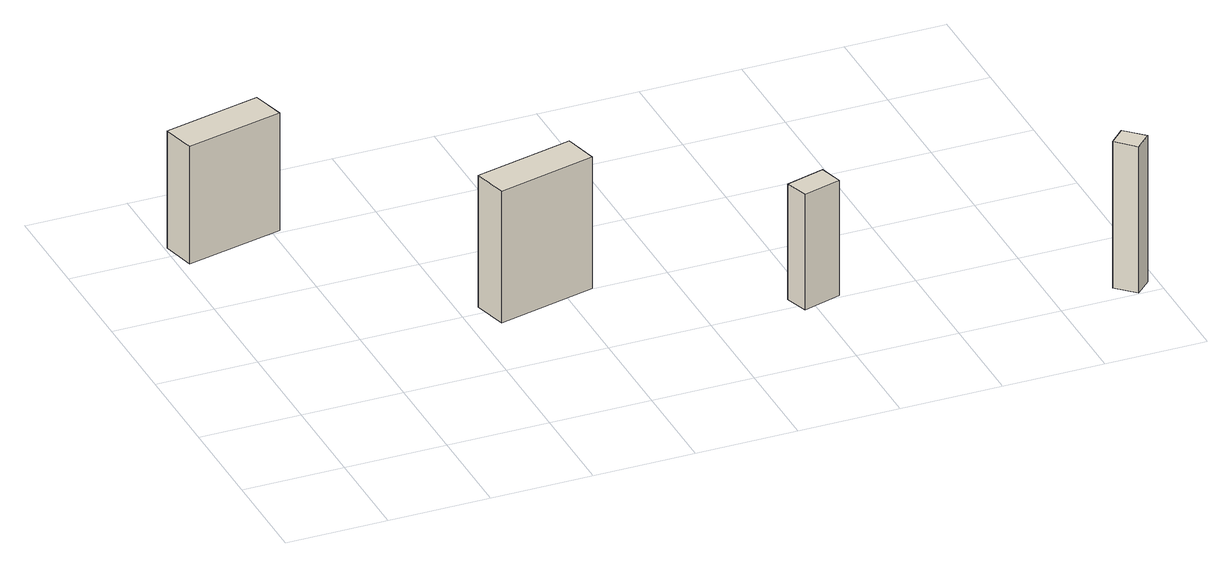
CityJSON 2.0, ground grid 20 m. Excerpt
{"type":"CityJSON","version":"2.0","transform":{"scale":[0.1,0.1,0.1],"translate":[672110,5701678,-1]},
"CityObjects":{
"building1":{"type":"Building","children":["building1-1"],"geometry":[{"type":"MultiSurface","lod":"1","boundaries":[[[0,1,2,3]],[[0,3,4,5]],[[1,0,5,6]],[[2,1,6,7]],[[3,2,7,4]]]}]},
"building1-1":{"type":"BuildingPart","attributes":{"name":"271592614_1","class":"1030","yearOfConstruction":1951,"measuredHeight":23.62,"storeysAboveGround":8},"address":[{"locality":"Eindhoven","thoroughfareNumber":"6","thoroughfareName":"Demer","postcode":"5611 AR"}],"parents":["building1"],"geometry":[{"type":"MultiSurface","lod":"2","boundaries":[[[1,0,5,6]],[[2,1,6,7]],[[0,1,2,3]],[[0,3,4,5]],[[3,2,7,4]]],"semantics":{"surfaces":[{"type":"WallSurface"},{"type":"RoofSurface"}],"values":[0,0,1,0,0]}}]},
"building2":{"type":"Building","children":["building2-1"],"geometry":[{"type":"MultiSurface","lod":"1","boundaries":[[[8,9,10,11]],[[8,11,12,13]],[[9,8,13,14]],[[10,9,14,15]],[[11,10,15,12]]]}]},
"building2-1":{"type":"BuildingPart","attributes":{"name":"271592611_1","class":"1030","yearOfConstruction":1953,"measuredHeight":26.6,"storeysAboveGround":9},"parents":["building2"],"geometry":[{"type":"MultiSurface","lod":"2","boundaries":[[[9,8,13,14]],[[8,11,12,13]],[[11,10,15,12]],[[8,9,10,11]],[[10,9,14,15]]],"semantics":{"surfaces":[{"type":"WallSurface"},{"type":"RoofSurface"}],"values":[0,0,0,1,0]}}]},
"building3":{"type":"Building","children":["building3-1"],"geometry":[{"type":"MultiSurface","lod":"1","boundaries":[[[16,17,18,19]],[[16,19,20,21]],[[17,16,21,22]],[[18,17,22,23]],[[19,18,23,20]]]}]},
"building3-1":{"type":"BuildingPart","attributes":{"name":"271592622_1","class":"1030","yearOfConstruction":1956,"measuredHeight":23.22,"storeysAboveGround":8},"address":[{"locality":"Eindhoven","thoroughfareName":"Volderhof","postcode":"5611"}],"parents":["building3"],"geometry":[{"type":"MultiSurface","lod":"2","boundaries":[[[18,17,22,23]],[[16,19,20,21]],[[19,18,23,20]],[[16,17,18,19]],[[17,16,21,22]]],"semantics":{"surfaces":[{"type":"WallSurface"},{"type":"RoofSurface"}],"values":[0,0,0,1,0]}}]},
"building4":{"type":"Building","children":["building4-1"],"geometry":[{"type":"MultiSurface","lod":"1","boundaries":[[[24,25,26,27]],[[24,27,28,29]],[[25,24,29,30]],[[26,25,30,31]],[[27,26,31,28]]]}]},
"building4-1":{"type":"BuildingPart","attributes":{"name":"271592624_1","class":"1000","yearOfConstruction":1955},"address":[{"locality":"Eindhoven","thoroughfareNumber":"29","thoroughfareName":"Hermanus Boexstraat","postcode":"5611 AH"}],"parents":["building4"],"geometry":[{"type":"MultiSurface","lod":"2","boundaries":[[[27,26,31,28]],[[24,27,28,29]],[[24,25,26,27]],[[26,25,30,31]],[[25,24,29,30]]],"semantics":{"surfaces":[{"type":"WallSurface"},{"type":"RoofSurface"}],"values":[0,0,1,0,0]}}]}
},
"vertices":[
[200,874,246],[6,829,246],[22,763,246],[216,807,246],[216,807,0],[200,874,0],[6,829,0],[22,763,0],
[654,401,276],[638,469,276],[440,422,276],[457,354,276],[457,354,0],[654,401,0],[638,469,0],[440,422,0],
[1053,205,242],[1040,251,242],[963,229,242],[977,183,242],[977,183,0],[1053,205,0],[1040,251,0],[963,229,0],
[1516,38,307],[1552,3,307],[1582,33,307],[1546,68,307],[1546,68,0],[1516,38,0],[1552,3,0],[1582,33,0]
]}
